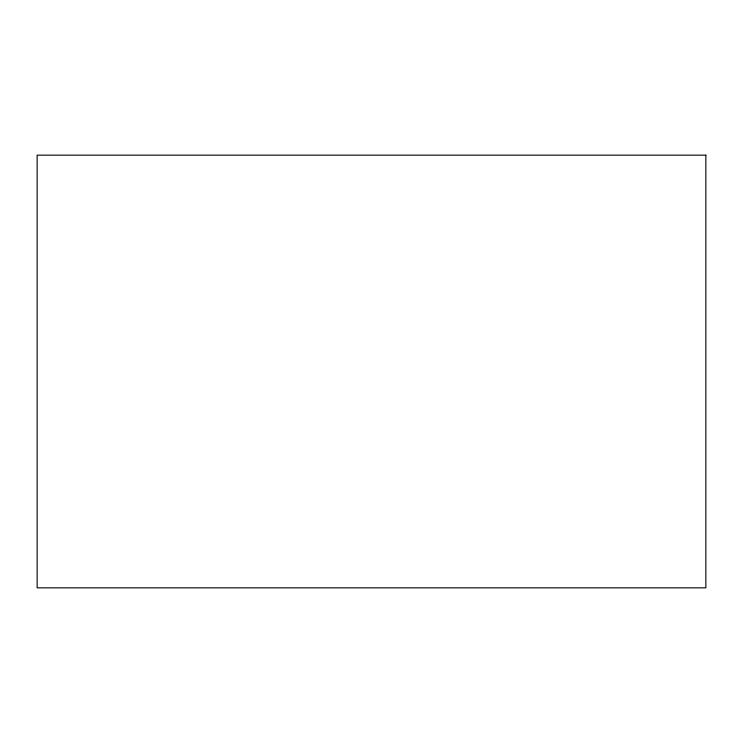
<?xml version="1.0" encoding="UTF-8"?>
<svg xmlns="http://www.w3.org/2000/svg" width="743" height="743" viewBox="0 0 743 743"><rect width="100%" height="100%" fill="white"/><g stroke="black" fill="none" stroke-linecap="round" stroke-linejoin="round"><path stroke-width="1.11" d="M705.85 155.157L37.15 155.157L37.15 587.843L705.85 587.843L705.85 155.157"/></g></svg>
